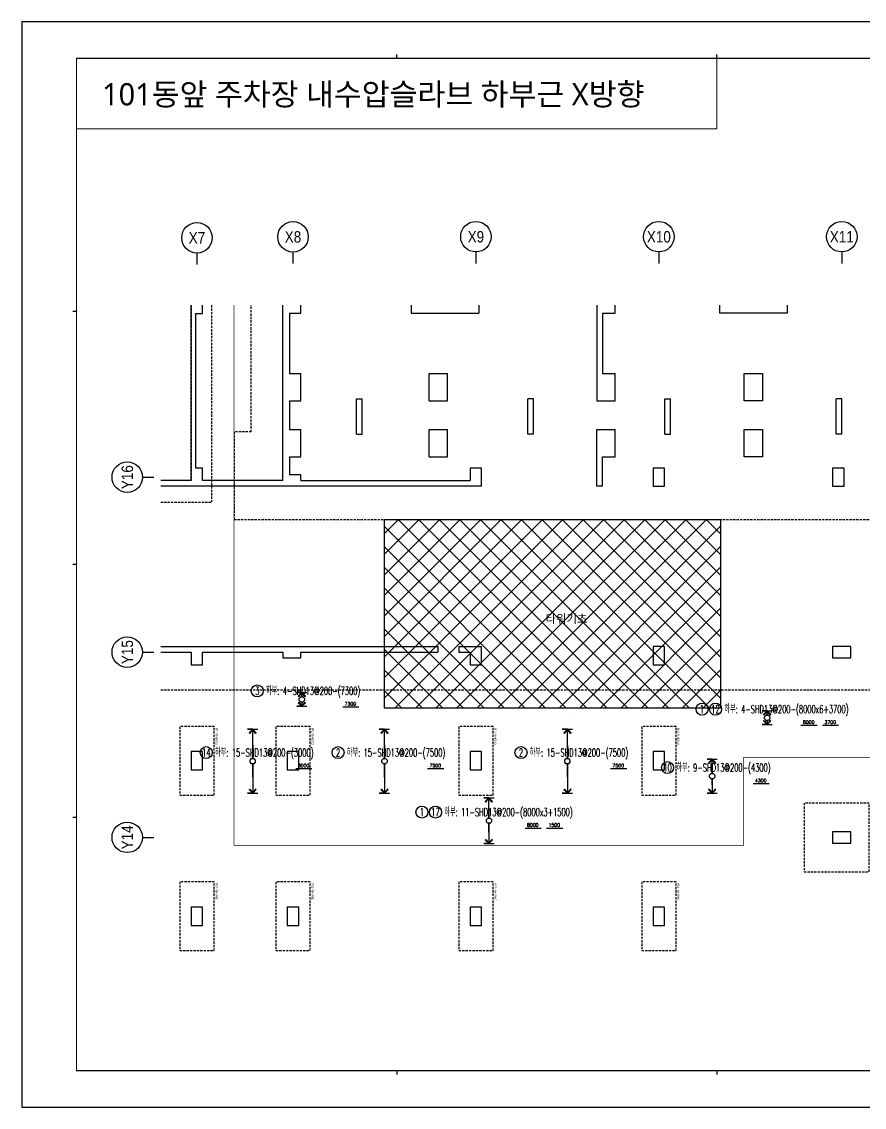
# Model space of a CAD drawing. Header units: millimetres. Extents: x 321717 to 696608, y -514806 to -16026.
# Drawn here: x 404264 to 441112, y -337232 to -289769 of the extents above; entities that cross this region are included whole.
import ezdxf
from ezdxf.enums import TextEntityAlignment as Align

# ---------------------------------------------------------------- set-up
doc = ezdxf.new("R2010")
doc.units = ezdxf.units.MM
doc.header["$LTSCALE"] = 65
doc.linetypes.add('XS-기초$0$HID', pattern=[2.3, 1.5, -0.8])
for name, color, linetype in [('BUB', 7, 'Continuous'), ('NAME-F', 6, 'Continuous'), ('XDIM', 7, 'Continuous'), ('XREBAR', 1, 'Continuous'), ('XS-기초$0$MAT', 3, 'XS-기초$0$HID'), ('XS-기초$0$PILE-P', 4, 'XS-기초$0$HID'), ('XS-기초$0$WALL', 11, 'Continuous'), ('XS-기초$0$기초꺽임', 4, 'XS-기초$0$HID'), ('XS-기초$0$기초연단', 3, 'Continuous'), ('XS-기초$0$하부보강', 7, 'XS-기초$0$HID'), ('XTAG', 7, 'Continuous'), ('기초꺽임', 7, 'Continuous')]:
    doc.layers.add(name, color=color, linetype=linetype)
doc.layers.add('TEXT', color=3, linetype='Continuous', lineweight=9)
doc.layers.add('XTITLE', color=22, linetype='Continuous', lineweight=0)
doc.layers.add('XS-기초$0$DEFPOINT', color=144, linetype='Continuous', plot=False)
doc.styles.add('XRebar', font='Romans.shx', dxfattribs={"bigfont": 'whgtxt.shx'})
doc.styles.add('XRebar2', font='Romans.shx')
doc.styles.add('XS-기초$0$맑은고딕', font='malgun_0.ttf')
doc.styles.add('돋움', font='malgun_0.ttf')
doc.styles.add('돋음', font='Dotum.ttf')

# ---------------------------------------------------------------- blocks, each defined once
blk = doc.blocks.new('XS-기초$0$PF2')
at = {"layer": 'XS-기초$0$MAT', "linetype": 'XS-기초$0$HID'}
blk.add_lwpolyline([(-1500, -750), (1500, -750), (1500, 750), (-1500, 750)], close=True, dxfattribs=at)
at = {"layer": 'XS-기초$0$DEFPOINT', "color": 1, "style": 'XS-기초$0$맑은고딕'}
blk.add_text('PF2-THK950', height=100, dxfattribs=at).set_placement((-1450, 850), align=Align.MIDDLE_LEFT)
blk = doc.blocks.new('XS-기초$0$PF3')
at = {"layer": 'XS-기초$0$MAT', "linetype": 'XS-기초$0$HID'}
blk.add_lwpolyline([(-1500, -1650), (1500, -1650), (1500, 1200), (-1500, 1200)], close=True, dxfattribs=at)
at = {"layer": 'XS-기초$0$DEFPOINT', "color": 1, "style": 'XS-기초$0$맑은고딕'}
blk.add_text('PF3-THK1000', height=100, dxfattribs=at).set_placement((-1450, 1300), align=Align.MIDDLE_LEFT)
blk = doc.blocks.new('BUB')
at = {"layer": 'BUB'}
blk.add_line((0, 1500), (0, 0), dxfattribs=at)
blk.add_circle((0, 3500), 2000, dxfattribs=at)
blk = doc.blocks.new('asdraa')
at = {"layer": 'XS-기초$0$하부보강'}
h = blk.add_hatch(dxfattribs=at)
h.set_pattern_fill('ANSI37', color=8, scale=200)
h.set_pattern_definition([(45, (-443615.26, 352544.86), (-449.0128, 449.0128), []), (135, (-443615.26, 352544.86), (-449.0128, -449.0128), [])])
h.paths.add_polyline_path([(-1014, 6000), (-15714, 6000), (-15714, 14250), (-1014, 14250)])
at = {"layer": 'NAME-F'}
blk.add_lwpolyline([(-1014, 6000), (-15714, 6000), (-15714, 14250), (-1014, 14250)], close=True, dxfattribs=at)
at = {"layer": 'XS-기초$0$WALL', "color": 5}
for p, q in [((-24164, 15950), (-24164, 23621)), ((-23664, 23250), (-23664, 23621)), ((-20164, 15950), (-20164, 23621)), ((-19864, 23265), (-19364, 23265)), ((-19864, 23265), (-19864, 20630)), ((-19364, 23265), (-19364, 23621)), ((-14539, 23621), (-14539, 23265)), ((-14539, 23265), (-11589, 23265)), ((-11589, 23621), (-11589, 23265)), ((-6424, 23621), (-6424, 19430)), ((-6174, 23265), (-5624, 23265)), ((-6174, 23265), (-6174, 20630)), ((-5624, 23265), (-5624, 23621)), ((-1059, 23621), (-1059, 23265)), ((1891, 23265), (-1059, 23265)), ((1891, 23621), (1891, 23265)), ((-23964, 16500), (-23964, 23250)), ((-23964, 23250), (-23664, 23250)), ((-19864, 20630), (-19364, 20630)), ((-19364, 19430), (-19364, 20630)), ((-13764, 20630), (-12964, 20630)), ((-13764, 19430), (-13764, 20630)), ((-12964, 19430), (-12964, 20630)), ((-6174, 20630), (-5624, 20630)), ((-5624, 19430), (-5624, 20630)), ((16, 19430), (16, 20630)), ((16, 20630), (816, 20630)), ((816, 20630), (816, 19430)), ((-16934, 17985), (-16934, 19520)), ((-16934, 19520), (-16684, 19520)), ((-16684, 17985), (-16684, 19520)), ((-9444, 17985), (-9444, 19520)), ((-9194, 19520), (-9444, 19520)), ((-9194, 17985), (-9194, 19520)), ((-3454, 17985), (-3454, 19520)), ((-3454, 19520), (-3204, 19520)), ((-3204, 17985), (-3204, 19520)), ((4036, 17985), (4036, 19520)), ((4286, 19520), (4036, 19520)), ((4286, 17985), (4286, 19520)), ((-19864, 19430), (-19364, 19430)), ((-19864, 19430), (-19864, 18185)), ((-13764, 19430), (-12964, 19430)), ((-6424, 19430), (-5624, 19430)), ((816, 19430), (16, 19430)), ((-19864, 18185), (-19364, 18185)), ((-19364, 16985), (-19364, 18185)), ((-13764, 18185), (-12964, 18185)), ((-13764, 16985), (-13764, 18185)), ((-12964, 16985), (-12964, 18185)), ((-6424, 18185), (-5624, 18185)), ((-6424, 15700), (-6424, 18185)), ((-5624, 16985), (-5624, 18185)), ((16, 16985), (16, 18185)), ((16, 18185), (816, 18185)), ((816, 18185), (816, 16985)), ((-16934, 17985), (-16684, 17985)), ((-9194, 17985), (-9444, 17985)), ((-3454, 17985), (-3204, 17985)), ((4286, 17985), (4036, 17985)), ((-19864, 16985), (-19364, 16985)), ((-19864, 16985), (-19864, 16200)), ((-13764, 16985), (-12964, 16985)), ((-6174, 16985), (-5624, 16985)), ((-6174, 15700), (-6174, 16985)), ((816, 16985), (16, 16985)), ((-23664, 16500), (-23964, 16500)), ((-23664, 15950), (-23664, 16500)), ((-19364, 16200), (-19864, 16200)), ((-19364, 15950), (-19364, 16200)), ((-11464, 16500), (-11964, 16500)), ((-11964, 16500), (-11964, 15950)), ((-11464, 15700), (-11464, 16500)), ((-3464, 16500), (-3964, 16500)), ((-3964, 16500), (-3964, 15700)), ((-3464, 15700), (-3464, 16500)), ((4386, 16500), (3886, 16500)), ((3886, 16500), (3886, 15700)), ((4386, 15700), (4386, 16500)), ((-24164, 15950), (-25496, 15950)), ((-11464, 15700), (-25496, 15700)), ((-20164, 15950), (-23664, 15950)), ((-19364, 15950), (-11964, 15950)), ((-6174, 15700), (-6424, 15700)), ((-3964, 15700), (-3464, 15700)), ((3886, 15700), (4386, 15700)), ((-25496, 8700), (-13374, 8700)), ((-13374, 8700), (-13374, 8450)), ((-12464, 8700), (-11464, 8700)), ((-12464, 8700), (-12464, 8450)), ((-11464, 7900), (-11464, 8700)), ((-3464, 8700), (-3964, 8700)), ((-3964, 8700), (-3964, 7900)), ((-3464, 7900), (-3464, 8700)), ((3886, 8700), (3886, 8200)), ((4686, 8700), (3886, 8700)), ((4686, 8200), (4686, 8700)), ((-25496, 8450), (-24164, 8450)), ((-24164, 8450), (-24164, 7900)), ((-23664, 8450), (-20164, 8450)), ((-23664, 7900), (-23664, 8450)), ((-20164, 8450), (-20164, 8200)), ((-20164, 8200), (-19364, 8200)), ((-19364, 8450), (-13374, 8450)), ((-19364, 8200), (-19364, 8450)), ((-12464, 8450), (-11964, 8450)), ((-11964, 8450), (-11964, 7900)), ((3886, 8200), (4686, 8200)), ((-24164, 7900), (-23664, 7900)), ((-11964, 7900), (-11464, 7900)), ((-3964, 7900), (-3464, 7900)), ((-23664, 4100), (-24164, 4100)), ((-24164, 4100), (-24164, 3300)), ((-23664, 3300), (-23664, 4100)), ((-19464, 4100), (-19964, 4100)), ((-19964, 4100), (-19964, 3300)), ((-19464, 3300), (-19464, 4100)), ((-11464, 4100), (-11964, 4100)), ((-11964, 4100), (-11964, 3300)), ((-11464, 3300), (-11464, 4100)), ((-3464, 4100), (-3964, 4100)), ((-3964, 4100), (-3964, 3300)), ((-3464, 3300), (-3464, 4100)), ((-24164, 3300), (-23664, 3300)), ((-19964, 3300), (-19464, 3300)), ((-11964, 3300), (-11464, 3300)), ((-3964, 3300), (-3464, 3300)), ((3886, 600), (3886, 100)), ((4686, 600), (3886, 600)), ((4686, 100), (4686, 600)), ((3886, 100), (4686, 100)), ((-23664, -2700), (-24164, -2700)), ((-24164, -2700), (-24164, -3500)), ((-23664, -3500), (-23664, -2700)), ((-19464, -2700), (-19964, -2700)), ((-19964, -2700), (-19964, -3500)), ((-19464, -3500), (-19464, -2700)), ((-11464, -2700), (-11964, -2700)), ((-11964, -2700), (-11964, -3500)), ((-11464, -3500), (-11464, -2700)), ((-3464, -2700), (-3964, -2700)), ((-3964, -2700), (-3964, -3500)), ((-3464, -3500), (-3464, -2700)), ((-24164, -3500), (-23664, -3500)), ((-19964, -3500), (-19464, -3500)), ((-11964, -3500), (-11464, -3500)), ((-3964, -3500), (-3464, -3500))]:
    blk.add_line(p, q, dxfattribs=at)
at = {"layer": 'XS-기초$0$기초꺽임'}
for points in [[(-25496, 15000), (-23264, 15000), (-23264, 23621)], [(-24164, 23621), (-24164, 15950), (-25496, 15950)]]:
    blk.add_lwpolyline(points, dxfattribs=at)
at = {"layer": 'XS-기초$0$기초연단', "linetype": 'XS-기초$0$HID'}
for p, q in [((-21539, 18075), (-21539, 23621)), ((-22289, 18075), (-22289, 14250)), ((-21539, 18075), (-22289, 18075)), ((-22289, 14250), (8866, 14250)), ((-25496, 6800), (10986, 6800))]:
    blk.add_line(p, q, dxfattribs=at)
at = {"layer": '기초꺽임', "color": 1, "const_width": 30}
blk.add_lwpolyline([(-22289, 23621), (-22289, 0), (0, 0), (0, 3850), (24336, 3850), (24336, 23621)], dxfattribs=at)
at = {"layer": 'BUB', "xscale": 0.3333333333333333, "yscale": 0.3333333333333333, "zscale": 0.3333333333333333}
for p in [(-23914, 25400), (-19714, 25440), (-11714, 25446), (-3714, 25446), (4286, 25446)]:
    blk.add_blockref('BUB', p, dxfattribs=at)
at = {"layer": 'BUB', "xscale": 0.3333333333333333, "yscale": 0.3333333333333333, "zscale": 0.3333333333333333, "rotation": 90}
for p in [(-25795, 16100), (-25795, 8450), (-25795, 350)]:
    blk.add_blockref('BUB', p, dxfattribs=at)
at = {"layer": 'XS-기초$0$PILE-P', "rotation": 270}
for name, p in [('XS-기초$0$PF2', (-23914, 3700)), ('XS-기초$0$PF2', (-19714, 3700)), ('XS-기초$0$PF2', (-11714, 3700)), ('XS-기초$0$PF2', (-3714, 3700)), ('XS-기초$0$PF3', (4286, 350)), ('XS-기초$0$PF2', (-23914, -3100)), ('XS-기초$0$PF2', (-19714, -3100)), ('XS-기초$0$PF2', (-11714, -3100)), ('XS-기초$0$PF2', (-3714, -3100))]:
    blk.add_blockref(name, p, dxfattribs=at)
at = {"layer": 'TEXT', "style": '돋음', "width": 0.9}
for s, p in [('X7', (-23914, 26565)), ('X8', (-19714, 26605)), ('X9', (-11714, 26610)), ('X10', (-3714, 26610)), ('X11', (4286, 26610))]:
    blk.add_text(s, height=500, dxfattribs=at).set_placement(p, align=Align.MIDDLE_CENTER)
for s, p in [('Y16', (-26959, 16100)), ('Y15', (-26959, 8450)), ('Y14', (-26959, 350))]:
    blk.add_text(s, height=500, rotation=90, dxfattribs=at).set_placement(p, align=Align.MIDDLE_CENTER)
at = {"layer": 'XTITLE', "color": 2, "style": '돋움'}
blk.add_text('타워기초', height=364.1, dxfattribs=at).set_placement((-8665, 9906, 2), align=Align.MIDDLE_LEFT)
blk = doc.blocks.new('dhs_sheet2e')
at = {"color": 7}
for p, q in [((20500.6, 57331.7), (20500.6, 57531.5)), ((38004.8, 57331.7), (38004.8, 57531.5)), ((2996.4, 43498.2), (2796.7, 43498.2)), ((2996.4, 29664.7), (2796.7, 29664.7)), ((2996.4, 15831.2), (2796.7, 15831.2)), ((20500.6, 1997.6), (20500.6, 1797.9)), ((38004.8, 1997.6), (38004.8, 1797.9))]:
    blk.add_line(p, q, dxfattribs=at)
blk.add_lwpolyline([(84000, 0), (84000, 59329.4), (0, 59329.4), (0, 0)], close=True, dxfattribs=at)
at = {"color": 30, "const_width": 64.9}
blk.add_lwpolyline([(81003.6, 57331.7), (2996.4, 57331.7), (2996.4, 1997.6), (81003.6, 1997.6)], close=True, dxfattribs=at)
blk = doc.blocks.new('SDHSDHS')
at = {"color": 255, "xscale": 0.75, "yscale": 0.75, "zscale": 0.75}
blk.add_blockref('dhs_sheet2e', (0, 0), dxfattribs=at)
blk = doc.blocks.new('*U59', base_point=(432804.7992, -322381.577))
at = {"layer": 'XTAG', "color": 0, "linetype": 'Continuous', "ltscale": 6.95304e-310}
blk.add_circle((432509.4867, -322381.577), 262.5, dxfattribs=at)
at = {"layer": 'XTAG', "color": 0, "linetype": 'Continuous', "ltscale": 6.95304e-310, "style": 'XRebar', "width": 0.55}
blk.add_text('10', height=350, dxfattribs=at).set_placement((432509.4867, -322381.577), align=Align.MIDDLE_CENTER)
blk.add_text('하부: 9-SHD13@200-(4300)', height=350, dxfattribs=at).set_placement((432892.2992, -322381.577), align=Align.MIDDLE_LEFT)
blk = doc.blocks.new('*U60', base_point=(412631.7278, -321726.577))
at = {"layer": 'XTAG', "color": 0, "linetype": 'Continuous', "ltscale": 6.95304e-310}
blk.add_circle((412336.4153, -321726.577), 262.5, dxfattribs=at)
at = {"layer": 'XTAG', "color": 0, "linetype": 'Continuous', "ltscale": 6.95304e-310, "style": 'XRebar', "width": 0.55}
blk.add_text('14', height=350, dxfattribs=at).set_placement((412336.4153, -321726.577), align=Align.MIDDLE_CENTER)
blk.add_text('하부: 15-SHD13@200-(3000)', height=350, dxfattribs=at).set_placement((412719.2278, -321726.577), align=Align.MIDDLE_LEFT)
blk = doc.blocks.new('*U61', base_point=(426394.2278, -321726.577))
at = {"layer": 'XTAG', "color": 0, "linetype": 'Continuous', "ltscale": 6.95304e-310}
blk.add_circle((426098.9153, -321726.577), 262.5, dxfattribs=at)
at = {"layer": 'XTAG', "color": 0, "linetype": 'Continuous', "ltscale": 6.95304e-310, "style": 'XRebar', "width": 0.55}
blk.add_text('2', height=350, dxfattribs=at).set_placement((426098.9153, -321726.577), align=Align.MIDDLE_CENTER)
blk.add_text('하부: 15-SHD13@200-(7500)', height=350, dxfattribs=at).set_placement((426481.7278, -321726.577), align=Align.MIDDLE_LEFT)
blk = doc.blocks.new('*U62', base_point=(418394.2278, -321726.577))
at = {"layer": 'XTAG', "color": 0, "linetype": 'Continuous', "ltscale": 6.95304e-310}
blk.add_circle((418098.9153, -321726.577), 262.5, dxfattribs=at)
at = {"layer": 'XTAG', "color": 0, "linetype": 'Continuous', "ltscale": 6.95304e-310, "style": 'XRebar', "width": 0.55}
blk.add_text('2', height=350, dxfattribs=at).set_placement((418098.9153, -321726.577), align=Align.MIDDLE_CENTER)
blk.add_text('하부: 15-SHD13@200-(7500)', height=350, dxfattribs=at).set_placement((418481.7278, -321726.577), align=Align.MIDDLE_LEFT)
blk = doc.blocks.new('*U74', base_point=(414860.2991, -319026.577))
at = {"layer": 'XTAG', "color": 0, "linetype": 'Continuous', "ltscale": 6.95304e-310}
blk.add_circle((414564.9866, -319026.577), 262.5, dxfattribs=at)
at = {"layer": 'XTAG', "color": 0, "linetype": 'Continuous', "ltscale": 6.95304e-310, "style": 'XRebar', "width": 0.55}
blk.add_text('3', height=350, dxfattribs=at).set_placement((414564.9866, -319026.577), align=Align.MIDDLE_CENTER)
blk.add_text('하부: 4-SHD13@200-(7300)', height=350, dxfattribs=at).set_placement((414947.7991, -319026.577), align=Align.MIDDLE_LEFT)
blk = doc.blocks.new('*U89', base_point=(422655.0671, -324326.577))
at = {"layer": 'XTAG', "color": 0, "linetype": 'Continuous', "ltscale": 6.95304e-310}
for centre in [(421769.1296, -324326.577), (422359.7546, -324326.577)]:
    blk.add_circle(centre, 262.5, dxfattribs=at)
at = {"layer": 'XTAG', "color": 0, "linetype": 'Continuous', "ltscale": 6.95304e-310, "style": 'XRebar', "width": 0.55}
for s, p in [('1', (421769.1296, -324326.577)), ('17', (422359.7546, -324326.577))]:
    blk.add_text(s, height=350, dxfattribs=at).set_placement(p, align=Align.MIDDLE_CENTER)
blk.add_text('하부: 11-SHD13@200-(8000x3+1500)', height=350, dxfattribs=at).set_placement((422742.5671, -324326.577), align=Align.MIDDLE_LEFT)
blk = doc.blocks.new('*U90', base_point=(434901.6385, -319826.577))
at = {"layer": 'XTAG', "color": 0, "linetype": 'Continuous', "ltscale": 6.95304e-310}
for centre in [(434015.701, -319826.577), (434606.326, -319826.577)]:
    blk.add_circle(centre, 262.5, dxfattribs=at)
at = {"layer": 'XTAG', "color": 0, "linetype": 'Continuous', "ltscale": 6.95304e-310, "style": 'XRebar', "width": 0.55}
for s, p in [('1', (434015.701, -319826.577)), ('12', (434606.326, -319826.577))]:
    blk.add_text(s, height=350, dxfattribs=at).set_placement(p, align=Align.MIDDLE_CENTER)
blk.add_text('하부: 4-SHD13@200-(8000x6+3700)', height=350, dxfattribs=at).set_placement((434989.1385, -319826.577), align=Align.MIDDLE_LEFT)

msp = doc.modelspace()

# ---------------------------------------------------------------- linework, layer by layer
at = {"layer": 'XDIM', "color": 250, "linetype": 'Continuous', "ltscale": 4.8161e-312}
for p, q in [((418160.6, -319201.6), (418160.6, -319201.6)), ((438201.9, -320001.6), (438201.9, -320001.6)), ((439143.3, -320001.6), (439143.3, -320001.6)), ((416111.6, -321901.6), (416111.6, -321901.6)), ((421874.1, -321901.6), (421874.1, -321901.6)), ((429874.1, -321901.6), (429874.1, -321901.6)), ((436105.1, -322556.6), (436105.1, -322556.6)), ((426134.9, -324501.6), (426134.9, -324501.6)), ((427076.3, -324501.6), (427076.3, -324501.6))]:
    msp.add_line(p, q, dxfattribs=at)
at = {"layer": 'XDIM', "color": 4, "linetype": 'Continuous', "ltscale": 3.44899e-307, "elevation": -0.5}
for points in [[(416514.8, -319251.6), (416514.8, -319289.1), (416468.2, -319289.1), (416561.4, -319289.1), (416627.3, -319355), (416627.3, -319448.2), (416561.4, -319514.1), (416468.2, -319514.1), (416402.3, -319448.2), (416402.3, -319355), (416468.2, -319289.1), (416514.8, -319289.1), (416514.8, -319251.6), (416514.8, -319251.6), (416514.8, -319101.6), (416673.9, -319260.7), (416643.8, -319285.9), (416514.8, -319101.6), (416355.7, -319260.7), (416385.7, -319285.9), (416514.8, -319101.6), (416289.8, -319101.6), (416739.8, -319101.6)], [(416514.8, -319551.6), (416514.8, -319514.1), (416561.4, -319514.1), (416468.2, -319514.1), (416402.3, -319448.2), (416402.3, -319355), (416468.2, -319289.1), (416561.4, -319289.1), (416627.3, -319355), (416627.3, -319448.2), (416561.4, -319514.1), (416514.8, -319514.1), (416514.8, -319551.6), (416514.8, -319551.6), (416514.8, -319701.6), (416355.7, -319542.5), (416385.7, -319517.3), (416514.8, -319701.6), (416673.9, -319542.5), (416643.8, -319517.3), (416514.8, -319701.6), (416289.8, -319701.6), (416739.8, -319701.6)], [(436864.8, -320051.6), (436864.8, -320089.1), (436818.2, -320089.1), (436911.4, -320089.1), (436977.3, -320155), (436977.3, -320248.2), (436911.4, -320314.1), (436818.2, -320314.1), (436752.3, -320248.2), (436752.3, -320155), (436818.2, -320089.1), (436864.8, -320089.1), (436864.8, -320051.6), (436864.8, -320051.6), (436864.8, -319901.6), (437023.9, -320060.7), (436993.8, -320085.9), (436864.8, -319901.6), (436705.7, -320060.7), (436735.7, -320085.9), (436864.8, -319901.6), (436639.8, -319901.6), (437089.8, -319901.6)], [(436864.8, -320351.6), (436864.8, -320314.1), (436911.4, -320314.1), (436818.2, -320314.1), (436752.3, -320248.2), (436752.3, -320155), (436818.2, -320089.1), (436911.4, -320089.1), (436977.3, -320155), (436977.3, -320248.2), (436911.4, -320314.1), (436864.8, -320314.1), (436864.8, -320351.6), (436864.8, -320351.6), (436864.8, -320501.6), (436705.7, -320342.5), (436735.7, -320317.3), (436864.8, -320501.6), (437023.9, -320342.5), (436993.8, -320317.3), (436864.8, -320501.6), (436639.8, -320501.6), (437089.8, -320501.6)], [(414364.8, -321401.6), (414364.8, -321989.1), (414318.2, -321989.1), (414411.4, -321989.1), (414477.3, -322055), (414477.3, -322148.2), (414411.4, -322214.1), (414318.2, -322214.1), (414252.3, -322148.2), (414252.3, -322055), (414318.2, -321989.1), (414364.8, -321989.1), (414364.8, -321401.6), (414364.8, -321401.6), (414364.8, -320701.6), (414523.9, -320860.7), (414493.8, -320885.9), (414364.8, -320701.6), (414205.7, -320860.7), (414235.7, -320885.9), (414364.8, -320701.6), (414139.8, -320701.6), (414589.8, -320701.6)], [(414364.8, -322801.6), (414364.8, -322214.1), (414411.4, -322214.1), (414318.2, -322214.1), (414252.3, -322148.2), (414252.3, -322055), (414318.2, -321989.1), (414411.4, -321989.1), (414477.3, -322055), (414477.3, -322148.2), (414411.4, -322214.1), (414364.8, -322214.1), (414364.8, -322801.6), (414364.8, -322801.6), (414364.8, -323501.6), (414205.7, -323342.5), (414235.7, -323317.3), (414364.8, -323501.6), (414523.9, -323342.5), (414493.8, -323317.3), (414364.8, -323501.6), (414139.8, -323501.6), (414589.8, -323501.6)], [(424696.8, -324201.6), (424696.8, -324589.1), (424650.2, -324589.1), (424743.4, -324589.1), (424809.3, -324655), (424809.3, -324748.2), (424743.4, -324814.1), (424650.2, -324814.1), (424584.3, -324748.2), (424584.3, -324655), (424650.2, -324589.1), (424696.8, -324589.1), (424696.8, -324201.6), (424696.8, -324201.6), (424696.8, -323701.6), (424855.9, -323860.7), (424825.8, -323885.9), (424696.8, -323701.6), (424537.7, -323860.7), (424567.7, -323885.9), (424696.8, -323701.6), (424471.8, -323701.6), (424921.8, -323701.6)], [(424696.8, -325201.6), (424696.8, -324814.1), (424743.4, -324814.1), (424650.2, -324814.1), (424584.3, -324748.2), (424584.3, -324655), (424650.2, -324589.1), (424743.4, -324589.1), (424809.3, -324655), (424809.3, -324748.2), (424743.4, -324814.1), (424696.8, -324814.1), (424696.8, -325201.6), (424696.8, -325201.6), (424696.8, -325701.6), (424537.7, -325542.5), (424567.7, -325517.3), (424696.8, -325701.6), (424855.9, -325542.5), (424825.8, -325517.3), (424696.8, -325701.6), (424471.8, -325701.6), (424921.8, -325701.6)]]:
    msp.add_lwpolyline(points, dxfattribs=at)
at = {"layer": 'XDIM', "color": 1, "linetype": 'Continuous', "ltscale": 4.8161e-312}
for points in [[(418300.6, -319726.6), (419007.5, -319726.6)], [(438341.9, -320526.6), (439048.8, -320526.6)], [(439283.3, -320526.6), (439990.2, -320526.6)], [(416251.6, -322426.6), (416958.5, -322426.6)], [(422014.1, -322426.6), (422721, -322426.6)], [(430014.1, -322426.6), (430721, -322426.6)], [(436245.1, -323081.6), (436952, -323081.6)], [(426274.9, -325026.6), (426981.8, -325026.6)], [(427216.3, -325026.6), (427923.3, -325026.6)]]:
    msp.add_lwpolyline(points, dxfattribs=at)
at = {"layer": 'XDIM', "color": 4, "linetype": 'Continuous', "ltscale": 3.44899e-307}
for points in [[(420127.3, -321401.6), (420127.3, -321989.1), (420080.7, -321989.1), (420173.9, -321989.1), (420239.8, -322055), (420239.8, -322148.2), (420173.9, -322214.1), (420080.7, -322214.1), (420014.8, -322148.2), (420014.8, -322055), (420080.7, -321989.1), (420127.3, -321989.1), (420127.3, -321401.6), (420127.3, -321401.6), (420127.3, -320701.6), (420286.4, -320860.7), (420256.3, -320885.9), (420127.3, -320701.6), (419968.2, -320860.7), (419998.2, -320885.9), (420127.3, -320701.6), (419902.3, -320701.6), (420352.3, -320701.6)], [(428127.3, -321401.6), (428127.3, -321989.1), (428080.7, -321989.1), (428173.9, -321989.1), (428239.8, -322055), (428239.8, -322148.2), (428173.9, -322214.1), (428080.7, -322214.1), (428014.8, -322148.2), (428014.8, -322055), (428080.7, -321989.1), (428127.3, -321989.1), (428127.3, -321401.6), (428127.3, -321401.6), (428127.3, -320701.6), (428286.4, -320860.7), (428256.3, -320885.9), (428127.3, -320701.6), (427968.2, -320860.7), (427998.2, -320885.9), (428127.3, -320701.6), (427902.3, -320701.6), (428352.3, -320701.6)], [(420127.3, -322801.6), (420127.3, -322214.1), (420173.9, -322214.1), (420080.7, -322214.1), (420014.8, -322148.2), (420014.8, -322055), (420080.7, -321989.1), (420173.9, -321989.1), (420239.8, -322055), (420239.8, -322148.2), (420173.9, -322214.1), (420127.3, -322214.1), (420127.3, -322801.6), (420127.3, -322801.6), (420127.3, -323501.6), (419968.2, -323342.5), (419998.2, -323317.3), (420127.3, -323501.6), (420286.4, -323342.5), (420256.3, -323317.3), (420127.3, -323501.6), (419902.3, -323501.6), (420352.3, -323501.6)], [(428127.3, -322801.6), (428127.3, -322214.1), (428173.9, -322214.1), (428080.7, -322214.1), (428014.8, -322148.2), (428014.8, -322055), (428080.7, -321989.1), (428173.9, -321989.1), (428239.8, -322055), (428239.8, -322148.2), (428173.9, -322214.1), (428127.3, -322214.1), (428127.3, -322801.6), (428127.3, -322801.6), (428127.3, -323501.6), (427968.2, -323342.5), (427998.2, -323317.3), (428127.3, -323501.6), (428286.4, -323342.5), (428256.3, -323317.3), (428127.3, -323501.6), (427902.3, -323501.6), (428352.3, -323501.6)], [(434459.3, -322384.1), (434459.3, -322644.1), (434412.7, -322644.1), (434505.9, -322644.1), (434571.8, -322710), (434571.8, -322803.2), (434505.9, -322869.1), (434412.7, -322869.1), (434346.8, -322803.2), (434346.8, -322710), (434412.7, -322644.1), (434459.3, -322644.1), (434459.3, -322384.1), (434459.3, -322384.1), (434459.3, -322011.6), (434618.4, -322170.7), (434588.3, -322195.9), (434459.3, -322011.6), (434300.2, -322170.7), (434330.2, -322195.9), (434459.3, -322011.6), (434234.3, -322011.6), (434684.3, -322011.6)], [(434459.3, -323129.1), (434459.3, -322869.1), (434505.9, -322869.1), (434412.7, -322869.1), (434346.8, -322803.2), (434346.8, -322710), (434412.7, -322644.1), (434505.9, -322644.1), (434571.8, -322710), (434571.8, -322803.2), (434505.9, -322869.1), (434459.3, -322869.1), (434459.3, -323129.1), (434459.3, -323129.1), (434459.3, -323501.6), (434300.2, -323342.5), (434330.2, -323317.3), (434459.3, -323501.6), (434618.4, -323342.5), (434588.3, -323317.3), (434459.3, -323501.6), (434234.3, -323501.6), (434684.3, -323501.6)]]:
    msp.add_lwpolyline(points, dxfattribs=at)
at = {"layer": 'XREBAR', "color": 11, "linetype": 'Continuous', "ltscale": 3.44899e-307, "const_width": 1}
for points in [[(412864.8, -319401.6), (412864.8, -319401.6), (420164.8, -319401.6), (420164.8, -319401.6)], [(434827.3, -319401.6), (434827.3, -319401.6), (442827.3, -319401.6), (442827.3, -319401.6)], [(412902.3, -320201.6), (412902.3, -320201.6), (420902.3, -320201.6), (420902.3, -320201.6)], [(420302.3, -320239.1), (420302.3, -320239.1), (420902.3, -320239.1), (420921, -320234.1), (420934.8, -320220.3), (420939.8, -320201.6), (428302.3, -320201.6), (428302.3, -320201.6)], [(427702.3, -320239.1), (427702.3, -320239.1), (428302.3, -320239.1), (428321, -320234.1), (428334.8, -320220.3), (428339.8, -320201.6), (435702.3, -320201.6), (435702.3, -320201.6)], [(435102.3, -320239.1), (435102.3, -320239.1), (435702.3, -320239.1), (435721, -320234.1), (435734.8, -320220.3), (435739.8, -320201.6), (443102.3, -320201.6), (443102.3, -320201.6)], [(432427.3, -321251.6), (432427.3, -321251.6), (440427.3, -321251.6), (440427.3, -321251.6)], [(439827.3, -321289.1), (439827.3, -321289.1), (440427.3, -321289.1), (440446, -321284.1), (440459.8, -321270.3), (440464.8, -321251.6), (447827.3, -321251.6), (447827.3, -321251.6)], [(412864.8, -322101.6), (412864.8, -322101.6), (415864.8, -322101.6), (415864.8, -322101.6)], [(416377.3, -322101.6), (416377.3, -322101.6), (423877.3, -322101.6), (423877.3, -322101.6)], [(424377.3, -322101.6), (424377.3, -322101.6), (431877.3, -322101.6), (431877.3, -322101.6)], [(432309.3, -322756.6), (432309.3, -322756.6), (436609.3, -322756.6), (436609.3, -322756.6)], [(412902.3, -324701.6), (412902.3, -324701.6), (420902.3, -324701.6), (420902.3, -324701.6)], [(420302.3, -324739.1), (420302.3, -324739.1), (420902.3, -324739.1), (420921, -324734.1), (420934.8, -324720.3), (420939.8, -324701.6), (428302.3, -324701.6), (428302.3, -324701.6)], [(427702.3, -324739.1), (427702.3, -324739.1), (428302.3, -324739.1), (428321, -324734.1), (428334.8, -324720.3), (428339.8, -324701.6), (435702.3, -324701.6), (435702.3, -324701.6)], [(434991.3, -324739.1), (434991.3, -324739.1), (435702.3, -324739.1), (435721, -324734.1), (435734.8, -324720.3), (435739.8, -324701.6), (436491.3, -324701.6), (436491.3, -324701.6)]]:
    msp.add_lwpolyline(points, dxfattribs=at)
at = {"layer": 'XTITLE', "color": 3, "ltscale": 2}
msp.add_lwpolyline([(406660.8, -291366.9), (434667.4, -291366.9), (434667.4, -294457.7), (406660.8, -294457.7)], close=True, dxfattribs=at)

# ---------------------------------------------------------------- block references
at = {"layer": 'NAME-F'}
msp.add_blockref('asdraa', (435841.3, -325781.6), dxfattribs=at)
at = {"layer": 'XREBAR', "xscale": 1.066666667546955, "yscale": 1.066666667546955, "zscale": 1.066666667546955}
msp.add_blockref('SDHSDHS', (404263.6, -337232.3), dxfattribs=at)
at = {"layer": 'XTAG', "color": 11, "linetype": 'Continuous', "ltscale": 6.95304e-310}
for name, p in [('*U74', (414860.3, -319026.6)), ('*U90', (434901.6, -319826.6)), ('*U60', (412631.7, -321726.6)), ('*U62', (418394.2, -321726.6)), ('*U61', (426394.2, -321726.6)), ('*U59', (432804.8, -322381.6)), ('*U89', (422655.1, -324326.6))]:
    msp.add_blockref(name, p, dxfattribs=at)

# ---------------------------------------------------------------- texts
at = {"layer": 'XDIM', "color": 3, "linetype": 'Continuous', "ltscale": 4.8161e-312, "style": 'XRebar2'}
for s, p in [('7300', (418638.9, -319707.4)), ('8000', (438680.3, -320507.4)), ('3700', (439621.7, -320507.4)), ('3000', (416590, -322407.4)), ('7500', (422352.5, -322407.4)), ('7500', (430352.5, -322407.4)), ('4300', (436583.4, -323062.4)), ('8000', (426613.3, -325007.4)), ('1500', (427554.7, -325007.4))]:
    msp.add_text(s, height=147, dxfattribs=at).set_placement(p, align=Align.BOTTOM_CENTER)
at = {"layer": 'XTITLE', "color": 2, "style": '돋움'}
msp.add_text('101동앞 주차장 내수압슬라브 하부근 X방향', height=970.844, dxfattribs=at).set_placement((407778.7, -292940.7), align=Align.MIDDLE_LEFT)

doc.saveas('drawing.dxf')
